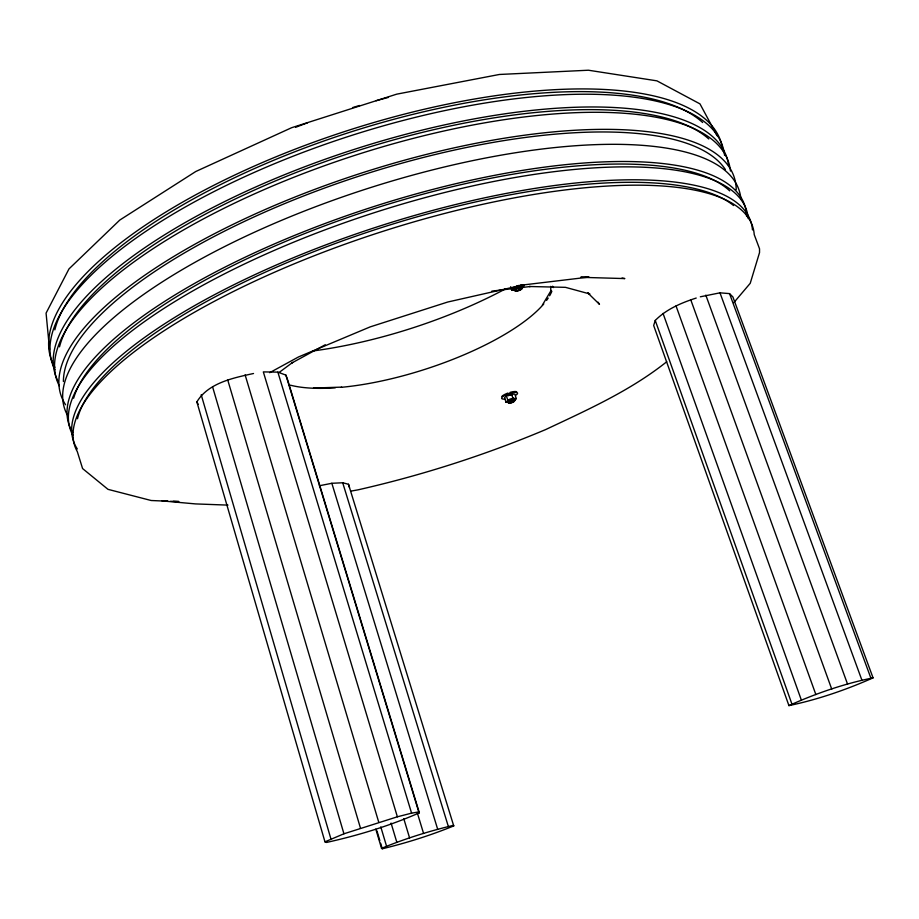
<?xml version="1.0" encoding="UTF-8"?>
<svg xmlns="http://www.w3.org/2000/svg" width="919" height="919" viewBox="0 0 919 919"><rect width="100%" height="100%" fill="white"/><g stroke="black" fill="none" stroke-linecap="round" stroke-linejoin="round"><path stroke-width="1.38" d="M696.223 298.043C681.381 302.822 666.355 309.186 655.247 320.444L653.673 325.498L788.927 705.608C817.715 699.612 846.158 689.801 873.05 677.866L732.88 296.917L729.525 293.609L719.979 292.828L700.335 296.803M542.394 305.051L551.09 290.473M419.351 812.833L418.765 811.914L411.586 813.154L397.376 816.796L263.328 371.896L277.86 372.126L285.901 375.113L287.75 380.248L419.351 812.833C389.61 825.848 358.215 835.428 326.521 842.447L324.97 841.838L196.861 401.902C208.257 382.936 233.288 377.893 253.529 373.505M515.789 290.53L511.734 290.048L513.974 287.233L519.028 285.384M522.072 288.221L524.335 285.418L520.292 284.913M733.844 302.604L750.226 283.305L759.531 252.599L759.531 248.796L754.223 234.621A356.239 109.131 -17.9 0 0 382.511 231.462A356.239 109.131 -17.9 0 0 77.322 451.654L82.584 468.564L107.994 489.345L151.175 500.51L167.649 501.211M514.479 400.592L516.306 398.616L514.801 394.09L511.481 393.952L506.335 395.802L504.531 397.778L506.036 402.304L509.356 402.43M506.036 402.304L507.851 400.339L512.997 398.49L516.306 398.616M666.746 361.73C630.377 390.713 587.448 409.874 545.656 429.575C484.979 455.1 422.189 475.284 357.985 489.85L350.932 491.114M279.089 372.482L292.644 362.419L292.001 362.879L325.269 344.751M788.927 705.608C815.693 693.523 844.308 683.644 873.05 677.866M269.669 372.689L298.491 356.963L370.185 326.877L447.714 302.029L523.152 284.959L589.068 277.078L580.9 277.159M324.97 841.838L343.936 833.786L397.376 816.796M381.534 848.352C404.819 838.737 429.047 831.121 453.561 825.319L453.733 825.917C430.586 835.36 406.577 842.918 382.281 848.777L381.534 848.352L375.802 829.145M319.364 485.76L331.839 483.291L342.707 482.762L348.496 484.267L453.733 825.917M491.849 291.128L511.768 288.738M521.728 287.544L530.263 286.51L529.447 286.51L565.472 287.337L589.86 293.977L587.781 292.874L599.475 304.338L598.085 302.19M313.517 388.036L341.661 387.129M581.049 277.32L624.84 278.583L622.025 278.032M167.672 501.108L162.077 500.889L195.529 503.911L227.969 505.117M173.266 501.326L178.86 501.544L170.475 501.314M553.479 287.578L552.618 286.223M196.861 401.902L198.228 404.349M717.107 135.794L699.979 103.881L656.924 80.849L588.436 70.223L499.373 74.473L396.652 94.175L291.61 127.718L195.77 171.508L119.78 220.066L68.982 268.911L46.076 313.126L49.557 349.519M729.525 293.609L870.752 677.774M719.979 292.828L861.815 679.922M705.815 295.137L847.548 684.104M690.732 299.709L831.741 689.147M676.028 305.924L815.854 694.557M663.047 313.413L801.288 699.887M655.247 320.444L791.833 703.805M510.631 286.762L511.734 290.048M511.481 393.952L512.997 398.49M506.335 395.802L507.851 400.339M342.707 482.762L448.311 826.376M331.839 483.291L437.674 829.248M285.901 375.113L418.765 811.914M348.496 484.267L349.461 487.449M417.318 812.878L423.579 833.476M277.86 372.126L411.586 813.154M403.809 818.772L409.598 837.944M391.057 823.068L396.824 842.286M380.788 826.893L386.52 846.089M245.12 374.895L378.754 822.252M376.962 830.937L379.823 840.54M380.638 843.286L382.281 848.777M227.763 380.098L360.455 828.088M212.588 386.865L343.936 833.786M201.204 394.756L330.886 838.817M550.665 286.406L550.872 291.955M501.808 396.457A8.42 2.217 -18.6 0 1 507.977 393.045M510.079 392.367A8.42 2.217 -18.6 0 1 516.627 391.701M504.979 399.064A8.42 2.217 -18.6 0 1 503.061 396.411A8.42 2.217 -18.6 0 1 514.249 392.39A8.42 2.217 -18.6 0 1 516.11 395.067M509.586 394.929A2.941 0.77 -18.6 0 0 508.184 395.48A2.941 0.77 -18.6 0 1 509.85 394.883M508 395.721A3.527 0.93 -18.6 0 1 509.689 395.067M511.366 394.676A3.527 0.93 -18.6 0 1 512.595 394.665M509.792 402.798A3.527 0.919 -18.6 0 1 509.551 401.247A3.527 0.919 -18.6 0 1 514.789 400.247A3.527 0.919 -18.6 0 1 510.596 402.637M513.365 401.132A2.941 0.77 -18.6 0 1 512.101 401.729M511.378 401.971A2.941 0.77 -18.6 0 1 510.654 402.177M509.402 402.35A2.941 0.77 -18.6 0 1 510.321 400.753A2.941 0.77 -18.6 0 1 514.181 400.305M509.586 402.89A2.941 0.77 -18.6 0 1 510.39 401.35A2.941 0.77 -18.6 0 1 514.353 400.776A2.941 0.77 -18.6 0 1 510.838 402.717M509.608 402.258A3.527 0.919 -18.6 0 1 508.391 401.316A3.527 0.919 -18.6 0 1 512.986 399.535A3.527 0.919 -18.6 0 1 514.203 400.489M512.963 401.224A3.527 0.919 -18.6 0 1 512.159 401.569M513.905 400.006A2.941 0.77 -18.6 0 0 510.849 399.937A2.941 0.77 -18.6 0 0 508.781 401.787A3.527 0.919 -18.6 0 1 508.54 400.535A2.941 0.77 -18.6 0 1 509.046 400.133M508.54 400.535A3.527 0.919 -18.6 0 1 513.055 398.972A3.527 0.919 -18.6 0 1 514.02 399.949M509.631 399.822A2.941 0.77 -18.6 0 1 510.309 399.535M513.457 398.938A2.941 0.77 -18.6 0 1 513.824 399.225M508.563 399.868A3.527 0.919 -18.6 0 1 510.068 399.156M511.814 398.616A3.527 0.919 -18.6 0 1 514.295 398.777M513.273 398.398A2.941 0.77 -18.6 0 1 513.652 398.685M508.632 401.592A2.941 0.77 -18.6 0 1 510.711 399.811A2.941 0.77 -18.6 0 1 513.962 399.673M514.904 289.198A3.619 1.149 -19.2 0 1 517.041 286.877A3.619 1.149 -19.2 0 1 521.418 286.487M516.329 290.806A4.342 1.378 -19.2 0 1 515.777 288.6A4.342 1.378 -19.2 0 1 522.291 287.222A4.342 1.378 -19.2 0 1 518.385 290.37M516.076 290.841A3.619 1.149 -19.2 0 1 517.075 288.577A3.619 1.149 -19.2 0 1 521.935 288.072A3.619 1.149 -19.2 0 1 517.604 290.68M515.858 290.186A3.619 1.149 -19.2 0 1 515.49 288.75A3.619 1.149 -19.2 0 1 519.763 287.027A3.619 1.149 -19.2 0 1 521.601 287.877A4.331 1.378 -19.2 0 0 520.269 286.36A4.331 1.378 -19.2 0 0 514.629 288.623A4.331 1.378 -19.2 0 0 516.11 290.151M520.223 288.888A4.331 1.378 -19.2 0 1 519.224 289.336M521.51 286.877A3.619 1.149 -19.2 0 0 517.202 287.027A3.619 1.149 -19.2 0 0 515.088 289.451A4.331 1.378 -19.2 0 1 514.824 287.636A4.331 1.378 -19.2 0 1 520.349 285.683A4.331 1.378 -19.2 0 1 521.51 287.245M516.156 286.751A3.619 1.149 -19.2 0 1 516.983 286.372M519.591 285.694A3.619 1.149 -19.2 0 1 520.303 285.671M551.859 291.266A149.154 47.466 -17.9 0 1 549.642 295.757M548.218 298.055A149.154 47.466 -17.9 0 1 546.587 300.387M543.784 303.913A149.154 47.466 -17.9 0 1 341.305 387.313M335.32 387.795A149.154 47.466 -17.9 0 1 290.358 385.164M505.128 289.071A224.144 80.55 -17.9 0 1 312.793 350.989M77.311 448.977A356.009 110.062 -17.9 0 1 376.824 226.993A356.009 110.062 -17.9 0 1 752.466 229.911M72.762 432.458A355.216 113.198 -17.9 0 1 374.401 206.384A355.216 113.198 -17.9 0 1 746.619 216.459M65.594 404.762A353.838 118.654 -17.9 0 1 363.2 172.519A353.838 118.654 -17.9 0 1 736.211 189.728M54.922 367.359A352.103 125.455 -17.9 0 1 346.187 131.038A352.103 125.455 -17.9 0 1 722.851 150.727M72.808 435.135A355.446 112.279 -17.9 0 1 376.239 212.059A355.446 112.279 -17.9 0 1 748.25 218.63M73.623 398.214A350.644 111.681 -17.9 0 1 379.294 207.005A350.644 111.681 -17.9 0 1 729.709 190.876M67.259 414.825A354.481 116.116 -17.9 0 1 368.542 188.234A354.481 116.116 -17.9 0 1 740.898 198.963M63.411 381.557A349.277 117.069 -17.9 0 1 364.142 174.495A349.277 117.069 -17.9 0 1 725.367 169.533M59.379 386.014A353.103 121.538 -17.9 0 1 357.629 154.472A353.103 121.538 -17.9 0 1 730.456 171.06M58.069 381.236A352.873 122.434 -17.9 0 1 355.814 148.878A352.873 122.434 -17.9 0 1 728.721 166.431M54.945 369.783A352.322 124.57 -17.9 0 1 351.483 135.472A352.322 124.57 -17.9 0 1 724.574 155.334M77.495 418.719A351.426 108.591 -17.9 0 1 377.008 229.061A351.426 108.591 -17.9 0 1 733.58 205.534M59.505 346.842A348.324 120.791 -17.9 0 1 356.595 150.98A348.324 120.791 -17.9 0 1 708.779 138.964M54.841 329.875A347.566 123.778 -17.9 0 1 350.484 132.06A347.566 123.778 -17.9 0 1 702.644 122.514M295.608 127.316A325.544 120.814 -17.9 0 1 307.543 122.813M352.62 107.58A325.544 120.814 -17.9 0 1 359.536 105.49M376.101 100.722A325.544 120.814 -17.9 0 1 388.438 97.391M512.297 394.688A2.941 0.77 -18.6 0 0 510.309 394.733A2.941 0.77 -18.6 0 1 512.297 394.733M510.263 403.039A2.941 0.77 -18.6 0 0 514.456 401.04A2.941 0.77 -18.6 0 0 510.24 401.649A2.941 0.77 -18.6 0 0 510.263 403.039M516.903 291.047A3.619 1.149 -19.2 0 0 522.061 288.417A3.619 1.149 -19.2 0 0 516.915 288.957A3.619 1.149 -19.2 0 0 516.903 291.047"/></g></svg>
